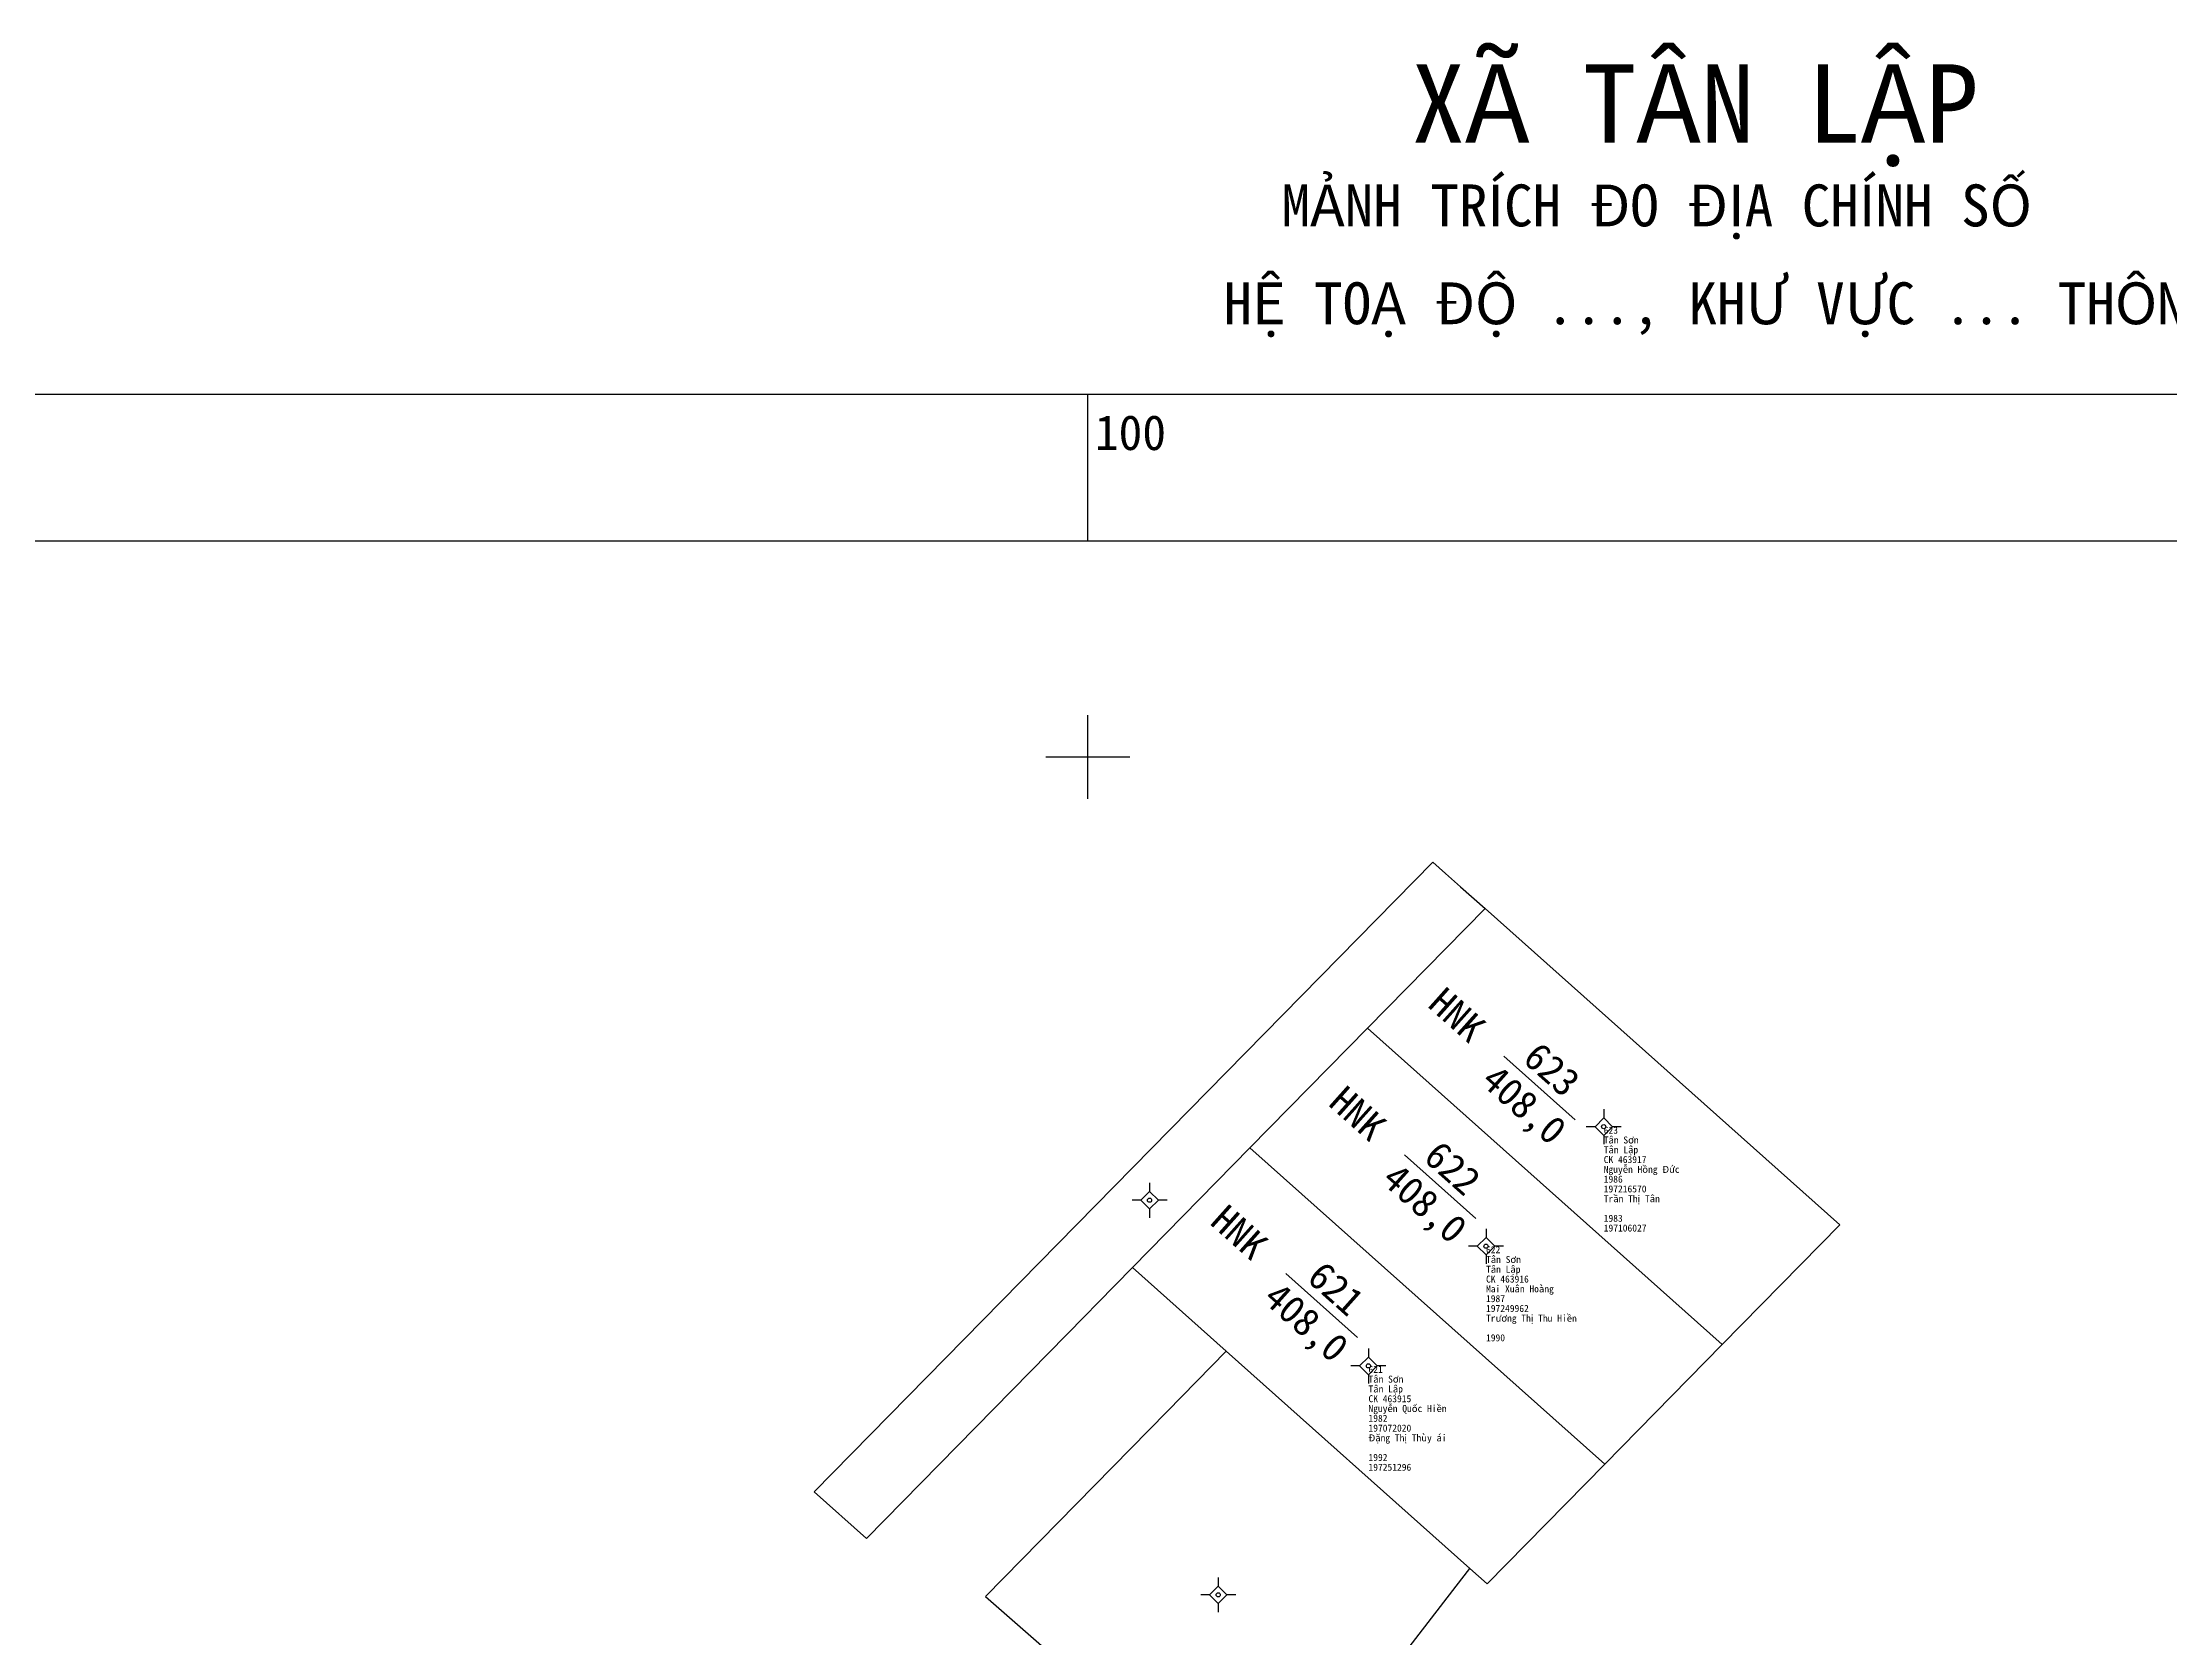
# Model space of a CAD drawing. Extents: x 547873 to 548420, y 1837499 to 1838051.
# Drawn here: x 548025.2 to 548177.4, y 1837937 to 1838051.1 of the extents above; entities that cross this region are included whole.
import ezdxf

# ---------------------------------------------------------------- set-up
doc = ezdxf.new("R2010")
doc.units = 0
for name, color, linetype in [('Level 10', 7, 'Continuous'), ('Level 11', 7, 'Continuous'), ('Level 13', 7, 'Continuous'), ('Level 15', 7, 'Continuous'), ('Level 2', 7, 'Continuous'), ('Level 23', 7, 'Continuous'), ('Level 4', 7, 'Continuous'), ('Level 63', 7, 'Continuous')]:
    doc.layers.add(name, color=color, linetype=linetype)

msp = doc.modelspace()

# ---------------------------------------------------------------- linework, layer by layer
at = {"layer": 'Level 10'}
for p, q in [((548120.01, 1837980.59), (548145.39, 1837957.96)), ((548111.6, 1837972.03), (548136.98, 1837949.4)), ((548103.19, 1837963.47), (548109.89, 1837957.49)), ((548109.89, 1837957.49), (548127.32, 1837941.95)), ((548136.98, 1837949.4), (548145.39, 1837957.96))]:
    msp.add_line(p, q, dxfattribs=at)
for points in [[(548128.42, 1837989.15), (548153.8, 1837966.53), (548145.39, 1837957.96)], [(548109.89, 1837957.49), (548105.67, 1837953.18), (548092.69, 1837939.95), (548112.48, 1837922.63), (548121.7, 1837934.64), (548126.35, 1837940.69), (548127.32, 1837941.95)], [(548127.32, 1837941.95), (548128.57, 1837940.84), (548136.98, 1837949.4)]]:
    msp.add_lwpolyline(points, dxfattribs=at)
at = {"layer": 'Level 11'}
for p, q in [((548136.91, 1837974.18), (548136.29, 1837973.55)), ((548136.91, 1837974.8), (548136.91, 1837974.18)), ((548137.54, 1837973.55), (548136.91, 1837974.18)), ((548136.29, 1837973.55), (548135.66, 1837973.55)), ((548136.29, 1837973.55), (548136.91, 1837972.93)), ((548136.91, 1837972.93), (548137.54, 1837973.55)), ((548136.91, 1837972.93), (548136.91, 1837972.3)), ((548138.16, 1837973.55), (548137.54, 1837973.55)), ((548104.42, 1837969.54), (548104.42, 1837968.92)), ((548103.8, 1837968.29), (548103.17, 1837968.29)), ((548104.42, 1837968.92), (548103.8, 1837968.29)), ((548103.8, 1837968.29), (548104.42, 1837967.67)), ((548105.05, 1837968.29), (548104.42, 1837968.92)), ((548104.42, 1837967.67), (548105.05, 1837968.29)), ((548105.67, 1837968.29), (548105.05, 1837968.29)), ((548104.42, 1837967.67), (548104.42, 1837967.04)), ((548127.86, 1837965), (548127.24, 1837965)), ((548128.49, 1837965.62), (548127.86, 1837965)), ((548127.86, 1837965), (548128.49, 1837964.38)), ((548128.49, 1837966.25), (548128.49, 1837965.62)), ((548129.11, 1837965), (548128.49, 1837965.62)), ((548128.49, 1837964.38), (548129.11, 1837965)), ((548129.74, 1837965), (548129.11, 1837965)), ((548128.49, 1837964.38), (548128.49, 1837963.75)), ((548120.08, 1837957.69), (548120.08, 1837957.06)), ((548119.45, 1837956.44), (548118.83, 1837956.44)), ((548120.08, 1837957.06), (548119.45, 1837956.44)), ((548119.45, 1837956.44), (548120.08, 1837955.81)), ((548120.7, 1837956.44), (548120.08, 1837957.06)), ((548120.08, 1837955.81), (548120.7, 1837956.44)), ((548120.08, 1837955.81), (548120.08, 1837955.19)), ((548121.33, 1837956.44), (548120.7, 1837956.44)), ((548109.33, 1837940.69), (548108.7, 1837940.06)), ((548109.33, 1837941.31), (548109.33, 1837940.69)), ((548109.95, 1837940.06), (548109.33, 1837940.69)), ((548108.7, 1837940.06), (548108.08, 1837940.06)), ((548108.7, 1837940.06), (548109.33, 1837939.44)), ((548109.33, 1837939.44), (548109.95, 1837940.06)), ((548109.33, 1837939.44), (548109.33, 1837938.81)), ((548110.58, 1837940.06), (548109.95, 1837940.06))]:
    msp.add_line(p, q, dxfattribs=at)
for centre in [(548136.91, 1837973.55), (548104.42, 1837968.29), (548128.49, 1837965), (548120.08, 1837956.44), (548109.33, 1837940.06)]:
    msp.add_circle(centre, 0.15, dxfattribs=at)
at = {"layer": 'Level 13'}
for p, q in [((548129.76, 1837978.6), (548134.87, 1837974.04)), ((548122.65, 1837971.54), (548127.76, 1837966.98)), ((548114.17, 1837963.04), (548119.29, 1837958.48))]:
    msp.add_line(p, q, dxfattribs=at)
at = {"layer": 'Level 23'}
for p, q in [((548120.01, 1837980.59), (548128.42, 1837989.15)), ((548111.6, 1837972.03), (548120.01, 1837980.59)), ((548103.19, 1837963.47), (548111.6, 1837972.03))]:
    msp.add_line(p, q, dxfattribs=at)
for points in [[(548084.16, 1837944.09), (548080.43, 1837947.44), (548124.68, 1837992.48)], [(548124.68, 1837992.48), (548125.58, 1837991.67), (548126.67, 1837990.71), (548128.42, 1837989.15)], [(548084.16, 1837944.09), (548099.79, 1837960), (548100.71, 1837960.95), (548103.19, 1837963.47)]]:
    msp.add_lwpolyline(points, dxfattribs=at)
at = {"layer": 'Level 63'}
for p, q in [((548100, 1838015.46), (548100, 1838025.96)), ((548100, 1837997), (548100, 1838003)), ((548097, 1838000), (548103, 1838000))]:
    msp.add_line(p, q, dxfattribs=at)
for points in [[(547873.07, 1838025.96), (548419.85, 1838025.96), (548419.85, 1837499.44), (547873.07, 1837499.44), (547873.07, 1838025.96)], [(547883.57, 1838015.46), (548409.35, 1838015.46), (548409.35, 1837509.94), (547883.57, 1837509.94), (547883.57, 1838015.46)]]:
    msp.add_lwpolyline(points, dxfattribs=at)

# ---------------------------------------------------------------- texts
at = {"layer": 'Level 13'}
for s, p in [('623', (548131.02, 1837978.27)), ('622', (548123.92, 1837971.21)), ('621', (548115.58, 1837962.59))]:
    msp.add_text(s, height=2, rotation=318.2783, dxfattribs=at).set_placement(p)
at = {"layer": 'Level 15'}
for s, p in [('Tân Sơn', (548136.91, 1837972.35)), ('623', (548136.91, 1837973.05)), ('Tân Lập', (548136.91, 1837971.65)), ('CK 463917', (548136.91, 1837970.95)), ('Nguyễn Hồng Đức', (548136.91, 1837970.25)), ('1986', (548136.91, 1837969.55)), ('Trần Thị Tân', (548136.91, 1837968.15)), ('197216570', (548136.91, 1837968.85)), ('1983', (548136.91, 1837966.75)), ('197106027', (548136.91, 1837966.05)), ('622', (548128.49, 1837964.5)), ('Tân Sơn', (548128.49, 1837963.8)), ('Tân Lập', (548128.49, 1837963.1)), ('CK 463916', (548128.49, 1837962.4)), ('Mai Xuân Hoàng', (548128.49, 1837961.7)), ('1987', (548128.49, 1837961)), ('197249962', (548128.49, 1837960.3)), ('Trương Thị Thu Hiền', (548128.49, 1837959.6)), ('1990', (548128.49, 1837958.2)), ('Tân Sơn', (548120.08, 1837955.24)), ('621', (548120.08, 1837955.94)), ('Tân Lập', (548120.08, 1837954.54)), ('CK 463915', (548120.08, 1837953.84)), ('Nguyễn Quốc Hiền', (548120.08, 1837953.14)), ('1982', (548120.08, 1837952.44)), ('Đặng Thị Thùy ái', (548120.08, 1837951.04)), ('197072020', (548120.08, 1837951.74)), ('1992', (548120.08, 1837949.64)), ('197251296', (548120.08, 1837948.94))]:
    msp.add_text(s, height=0.5, dxfattribs=at).set_placement(p)
at = {"layer": 'Level 2'}
for p in [(548124.24, 1837982.17), (548117.13, 1837975.12), (548108.66, 1837966.62)]:
    msp.add_text('HNK', height=2, rotation=318.2783, dxfattribs=at).set_placement(p)
at = {"layer": 'Level 4'}
for p in [(548128.03, 1837976.66), (548120.92, 1837969.6), (548112.44, 1837961.1)]:
    msp.add_text('408,0', height=2, rotation=318.2783, dxfattribs=at).set_placement(p)
at = {"layer": 'Level 63'}
for s, height, p in [('XÃ TÂN LẬP', 5.6, (548123.17, 1838043.96)), ('MẢNH TRÍCH ĐO ĐỊA CHÍNH SỐ ', 3, (548113.86, 1838037.96)), ('HỆ TOẠ ĐỘ ..., KHƯ VỰC ... THÔN ....', 3, (548109.71, 1838030.96)), ('100', 2.5, (548100.5, 1838021.96))]:
    msp.add_text(s, height=height, dxfattribs=at).set_placement(p)

doc.saveas('drawing.dxf')
